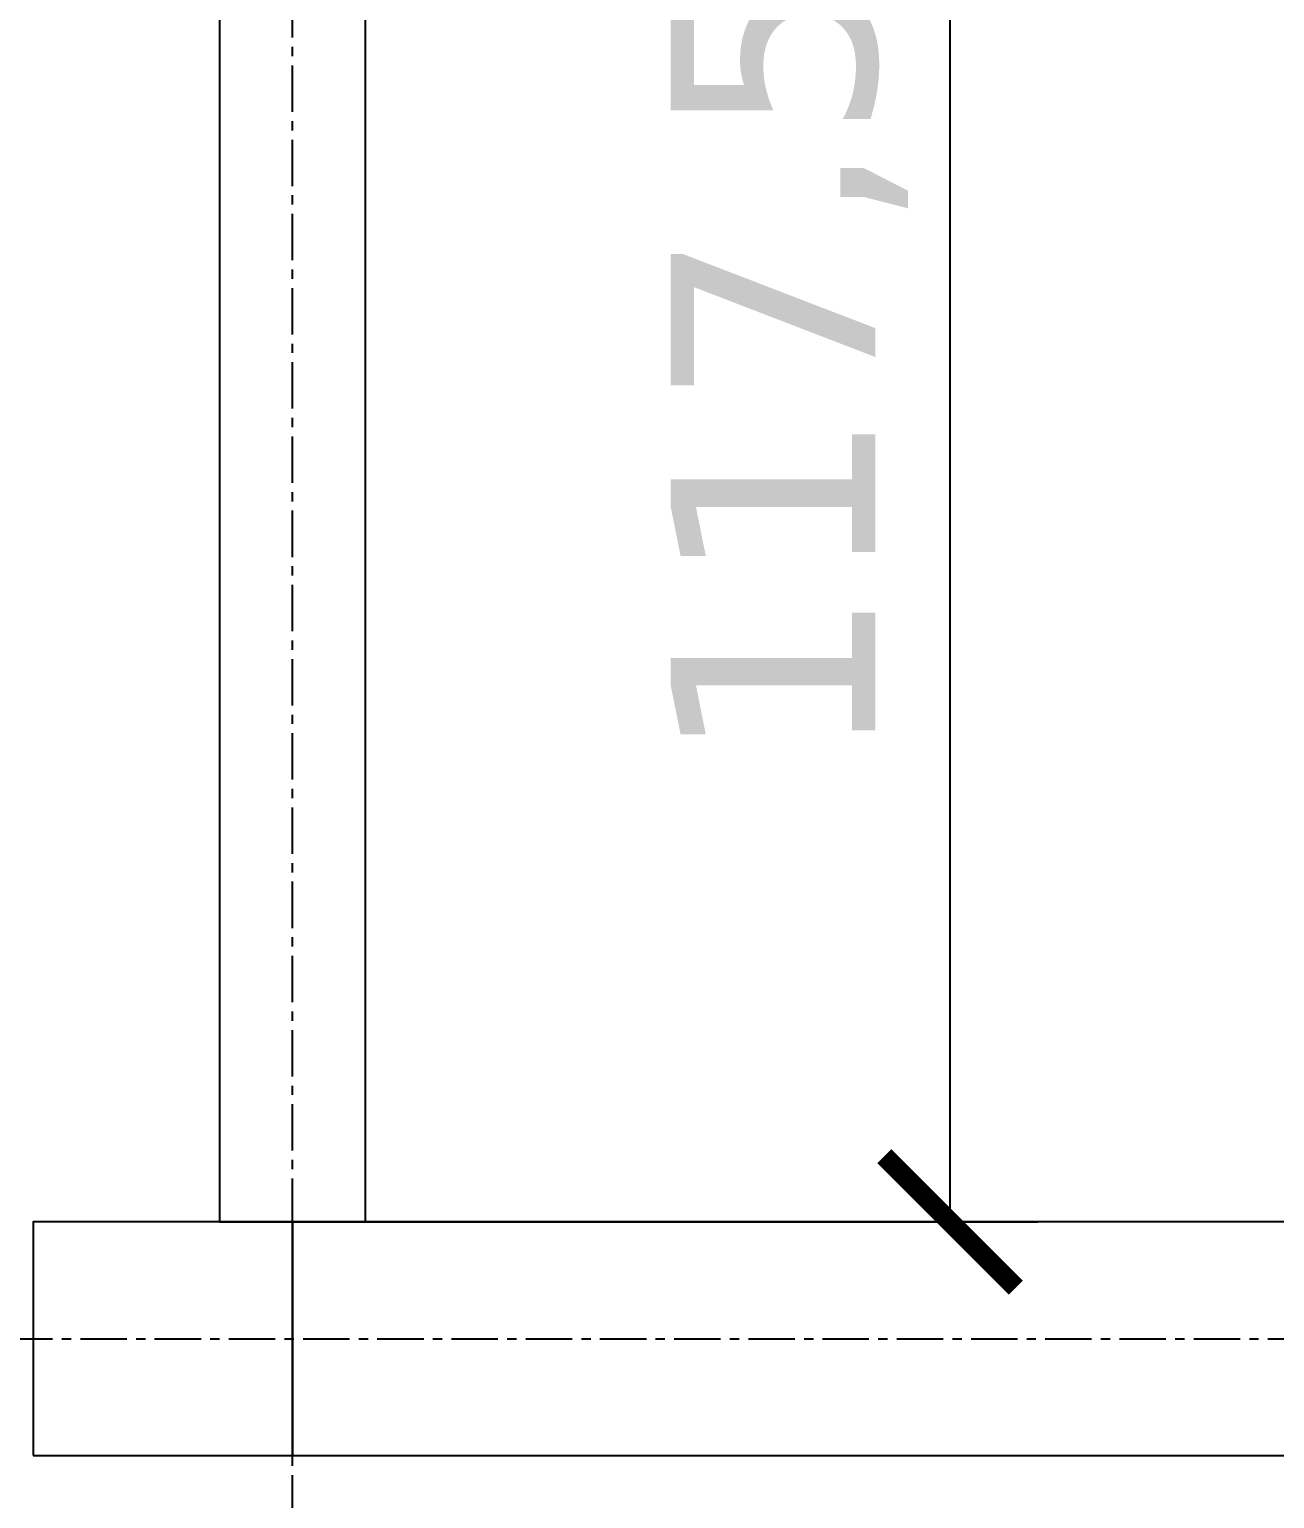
# Model space of a CAD drawing. Header units: centimetres. Extents: x -135 to 5290, y -1327 to 1388.
# Drawn here: x 500 to 585.2, y -2.9 to 97.6 of the extents above; entities that cross this region are included whole.
import ezdxf

# ---------------------------------------------------------------- set-up
doc = ezdxf.new("R2010")
doc.units = ezdxf.units.CM
doc.linetypes.add('CENTER', pattern=[5.08, 3.175, -0.635, 0.635, -0.635])
for name, color, linetype in [('AKS', 4, 'CENTER'), ('DIS_DUVAR_160', 30, 'Continuous'), ('IC_DUVAR_100', 30, 'Continuous'), ('OLCULER', 7, 'Continuous'), ('OZEL_PANEL_OLCU_CM', 3, 'Continuous')]:
    doc.layers.add(name, color=color, linetype=linetype)
doc.styles.add('PORTMAN', font='DejaVuSans.ttf')
doc.dimstyles.new('PORTMAN', dxfattribs={"dimtxt": 14, "dimasz": 9, "dimexe": 6, "dimexo": 5, "dimgap": 4, "dimtad": 1, "dimtxsty": 'PORTMAN', "dimblk": 'ARCHTICK', "dimcen": 2.5, "dimazin": 3, "dimtfac": 0.5, "dimtmove": 2, "dimatfit": 3})

# ---------------------------------------------------------------- blocks, each defined once
blk = doc.blocks.new('BOM_D11_1255p0_DIS_K02')
blk.add_lwpolyline([(107.75, 0), (125.5, 0), (125.5, 16), (107.75, 16)], close=True)
blk = doc.blocks.new('BOM_D09_1255p0_DIS_DOLU')
blk.add_lwpolyline([(0, 0), (16, 0), (16, 125.5), (0, 125.5)], close=True)
blk = doc.blocks.new('BOM_I18_1175p0_IC_DOLU')
blk.add_lwpolyline([(0, 0), (10, 0), (10, 117.5), (0, 117.5)], close=True)
blk = doc.blocks.new('_ARCHTICK')
at = {"color": 0, "linetype": 'BYBLOCK', "const_width": 0.15}
blk.add_lwpolyline([(-0.5, -0.5), (0.5, 0.5)], dxfattribs=at)

msp = doc.modelspace()

# ---------------------------------------------------------------- linework, layer by layer
at = {"layer": 'AKS'}
for p, q in [((518, -35), (518, 1091)), ((-35, 8), (1185, 8))]:
    msp.add_line(p, q, dxfattribs=at)

# ---------------------------------------------------------------- block references
at = {"layer": 'DIS_DUVAR_160'}
msp.add_blockref('BOM_D11_1255p0_DIS_K02', (392.5, 0), dxfattribs=at)
at = {"layer": 'DIS_DUVAR_160', "rotation": 270}
msp.add_blockref('BOM_D09_1255p0_DIS_DOLU', (518, 16), dxfattribs=at)
at = {"layer": 'IC_DUVAR_100'}
msp.add_blockref('BOM_I18_1175p0_IC_DOLU', (513, 16), dxfattribs=at)

# ---------------------------------------------------------------- dimensions: what is measured, and where the dimension line sits
at = {"layer": 'OLCULER'}
msp.add_linear_dim(base=(0, -85), p1=(0, 0), p2=(1150, 0), dimstyle='PORTMAN', override={"dimtxt": 14, "dimasz": 9, "dimexe": 6, "dimexo": 5, "dimdec": 2, "dimzin": 8, "dimdsep": 44}, dxfattribs=at).render()
at = {"layer": 'OZEL_PANEL_OLCU_CM'}
msp.add_linear_dim(base=(563, 16), p1=(513, 16), p2=(513, 133.5), angle=90, dimstyle='PORTMAN', override={"dimtxt": 14, "dimasz": 9, "dimexe": 6, "dimexo": 5, "dimdec": 2, "dimzin": 8, "dimdsep": 44}, dxfattribs=at).render()

doc.saveas('drawing.dxf')
